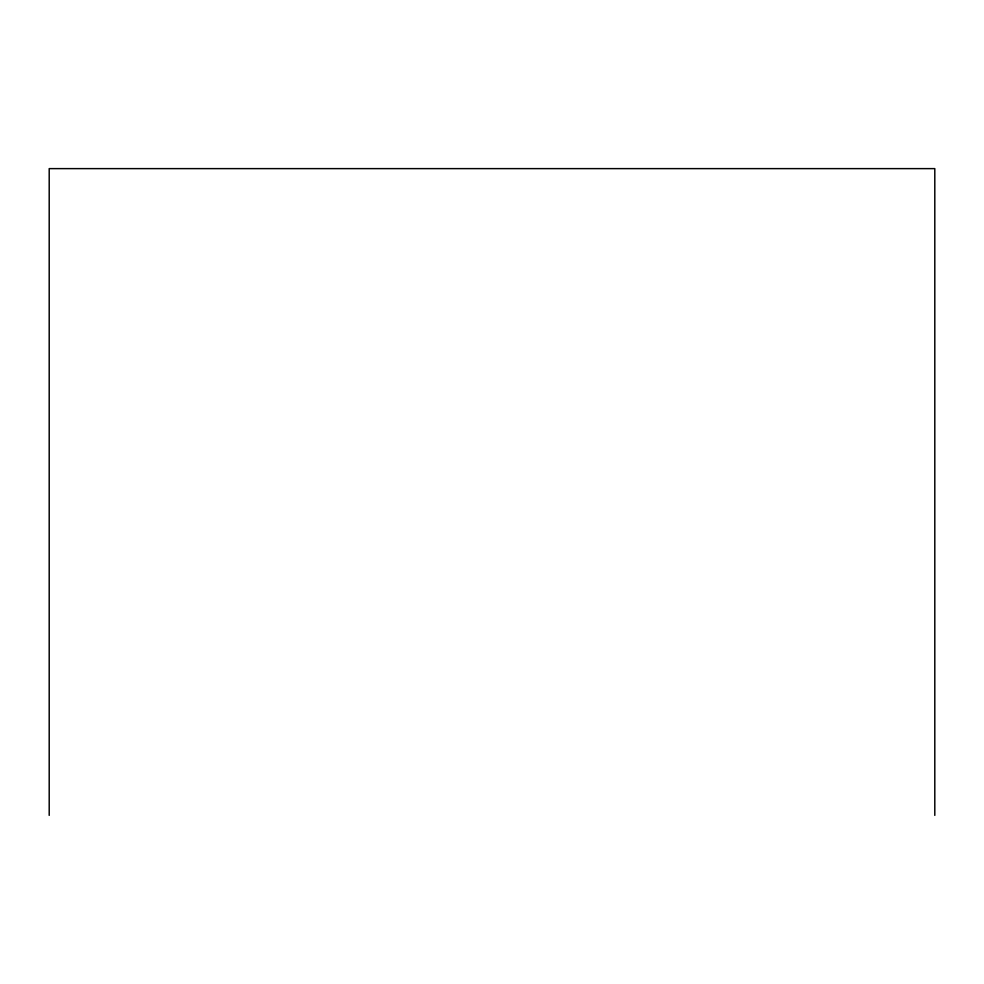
<?xml version="1.0" encoding="UTF-8"?>
<svg xmlns="http://www.w3.org/2000/svg" width="984" height="984" viewBox="0 0 984 984"><rect width="100%" height="100%" fill="white"/><g stroke="black" fill="none" stroke-linecap="round" stroke-linejoin="round"><path stroke-width="1.48" d="M934.8 815.379L934.8 168.621L49.2 168.621L49.2 815.379"/></g></svg>
